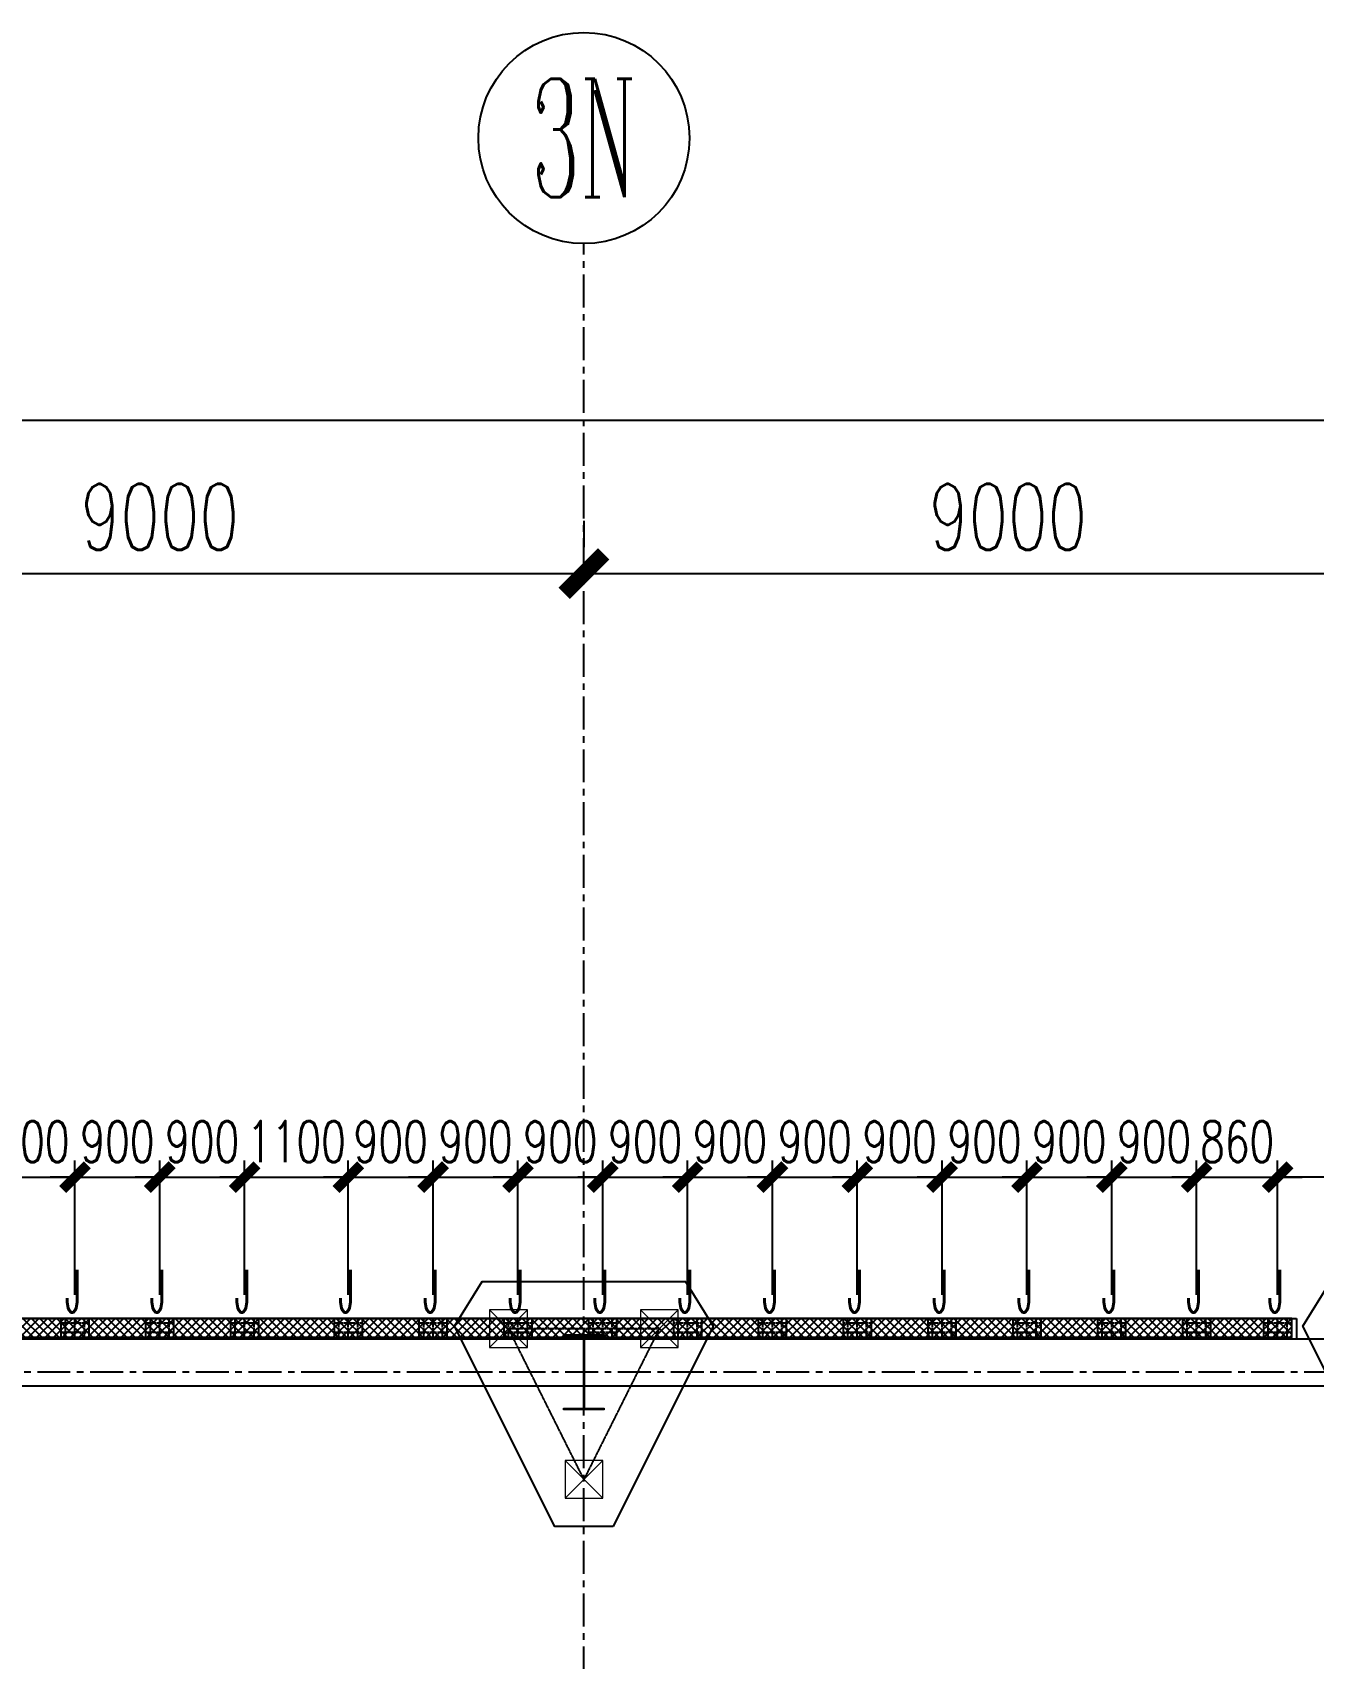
# Model space of a CAD drawing. Extents: x 782294 to 1727252, y -631030 to 17645.
# Drawn here: x 1069129 to 1082719, y -518557 to -501301 of the extents above; entities that cross this region are included whole.
import ezdxf
from ezdxf.enums import TextEntityAlignment as Align

# ---------------------------------------------------------------- set-up
doc = ezdxf.new("R2010")
doc.units = 0
doc.linetypes.add('CENTER', pattern=[2, 1.25, -0.25, 0.25, -0.25])
doc.layers.get('Defpoints').update_dxf_attribs({"color": 210})
for name, color, linetype in [('!ZN3-铝板幕墙-3', 3, 'Continuous'), ('2钢材断面', 2, 'Continuous'), ('30预埋件', 30, 'Continuous'), ('3符号', 3, 'Continuous'), ('40钢材投影', 40, 'Continuous'), ('A-AXIS-DP', 126, 'Continuous'), ('ALT_CEN-0-30', 1, 'CENTER'), ('DIM', 173, 'Continuous'), ('DOTE', 1, 'CENTER'), ('S-BKL', 4, 'Continuous'), ('S-DOTE1', 140, 'CENTER'), ('S-HATCH1-W', 252, 'Continuous'), ('结构轮廓线', 1, 'Continuous')]:
    doc.layers.add(name, color=color, linetype=linetype)
doc.layers.add('S-col', color=2, linetype='Continuous', lineweight=0)
doc.layers.add('S-zhuang', color=1, linetype='Continuous', lineweight=0)
doc.styles.add('_TCH_AXIS', font='COMPLEX', dxfattribs={"bigfont": 'GBCBIG'})
doc.styles.add('DHTEXT-1', font='romans.shx', dxfattribs={"width": 0.7, "bigfont": 'chinese.shx'})
doc.dimstyles.new('ZN175', dxfattribs={"dimscale": 175, "dimtxt": 2.5, "dimasz": 1.5, "dimexe": 1, "dimexo": 2, "dimgap": 0.9, "dimtad": 1, "dimdec": 0, "dimdsep": 46, "dimtxsty": 'DHTEXT-1', "dimblk": 'ARCHTICK', "dimcen": 2.5, "dimclrd": 173, "dimclre": 173, "dimclrt": 7, "dimazin": 2, "dimtfac": 1, "dimtdec": 0, "dimtix": 1, "dimtmove": 2, "dimatfit": 3, "dimfxl": 0, "dimtolj": 1, "dimtzin": 0, "dimarcsym": 0})
doc.dimstyles.new('ZN280', dxfattribs={"dimscale": 280, "dimtxt": 2.5, "dimasz": 1.5, "dimexe": 1, "dimexo": 2, "dimgap": 0.9, "dimtad": 1, "dimdec": 0, "dimdsep": 46, "dimtxsty": 'DHTEXT-1', "dimblk": 'ARCHTICK', "dimcen": 2.5, "dimclrd": 173, "dimclre": 173, "dimclrt": 7, "dimazin": 2, "dimtfac": 1, "dimtdec": 0, "dimtix": 1, "dimtmove": 2, "dimatfit": 3, "dimfxl": 0, "dimarcsym": 0})

# ---------------------------------------------------------------- blocks, each defined once
blk = doc.blocks.new('卓越-轴号')
blk.add_circle((0, 0), 4)
at = {"color": 0, "style": '_TCH_AXIS', "width": 1.041667, "flags": 8}
blk.add_attdef('A', text='', height=4.48, dxfattribs=at).set_placement((-2, -2.24), (2, -2.24), align=Align.FIT)
blk = doc.blocks.new('_ArchTick')
at = {"color": 0, "linetype": 'ByBlock', "const_width": 0.4}
blk.add_lwpolyline([(-0.5, -0.5), (0.5, 0.5)], dxfattribs=at)
blk = doc.blocks.new('*D1521')
at = {"layer": 'Defpoints', "color": 0, "ltscale": 2800, "transparency": 16777216}
for p in [(67000, 80275), (76000, 80275), (76000, 80275)]:
    blk.add_point(p, dxfattribs=at)
at = {"layer": 'DIM', "color": 173, "linetype": 'ByBlock', "lineweight": -2, "ltscale": 2800, "transparency": 16777216}
for p, q in [((67000, 80835), (67000, 80555)), ((76000, 80835), (76000, 80555)), ((67000, 80275), (76000, 80275))]:
    blk.add_line(p, q, dxfattribs=at)
at = {"layer": 'DIM', "color": 173, "lineweight": -2, "ltscale": 2800, "transparency": 16777216, "xscale": 420, "yscale": 420, "zscale": 420, "rotation": 180}
blk.add_blockref('_ArchTick', (67000, 80275), dxfattribs=at)
at = {"layer": 'DIM', "color": 173, "lineweight": -2, "ltscale": 2800, "transparency": 16777216, "xscale": 420, "yscale": 420, "zscale": 420}
blk.add_blockref('_ArchTick', (76000, 80275), dxfattribs=at)
at = {"layer": 'DIM', "color": 7, "ltscale": 2800, "transparency": 16777216, "insert": (71500, 80877), "char_height": 700, "attachment_point": 5, "style": 'DHTEXT-1'}
blk.add_mtext('9000', dxfattribs=at)
blk = doc.blocks.new('*D1522')
at = {"layer": 'Defpoints', "color": 0, "ltscale": 2800, "transparency": 16777216}
for p in [(76000, 80275), (85000, 80275), (85000, 80275)]:
    blk.add_point(p, dxfattribs=at)
at = {"layer": 'DIM', "color": 173, "linetype": 'ByBlock', "lineweight": -2, "ltscale": 2800, "transparency": 16777216}
for p, q in [((76000, 80835), (76000, 80555)), ((85000, 80835), (85000, 80555)), ((76000, 80275), (85000, 80275))]:
    blk.add_line(p, q, dxfattribs=at)
at = {"layer": 'DIM', "color": 173, "lineweight": -2, "ltscale": 2800, "transparency": 16777216, "xscale": 420, "yscale": 420, "zscale": 420, "rotation": 180}
blk.add_blockref('_ArchTick', (76000, 80275), dxfattribs=at)
at = {"layer": 'DIM', "color": 173, "lineweight": -2, "ltscale": 2800, "transparency": 16777216, "xscale": 420, "yscale": 420, "zscale": 420}
blk.add_blockref('_ArchTick', (85000, 80275), dxfattribs=at)
at = {"layer": 'DIM', "color": 7, "ltscale": 2800, "transparency": 16777216, "insert": (80500, 80877), "char_height": 700, "attachment_point": 5, "style": 'DHTEXT-1'}
blk.add_mtext('9000', dxfattribs=at)
blk = doc.blocks.new('*D1544')
at = {"layer": 'Defpoints', "color": 0, "ltscale": 2800, "transparency": 16777216}
for p in [(184000, 81904), (0, 81455), (184000, 81455)]:
    blk.add_point(p, dxfattribs=at)
at = {"layer": 'DIM', "color": 173, "linetype": 'ByBlock', "lineweight": -2, "ltscale": 2800, "transparency": 16777216}
for p, q in [((0, 82015), (0, 82184)), ((184000, 82015), (184000, 82184)), ((0, 81904), (184000, 81904))]:
    blk.add_line(p, q, dxfattribs=at)
at = {"layer": 'DIM', "color": 173, "lineweight": -2, "ltscale": 2800, "transparency": 16777216, "xscale": 420, "yscale": 420, "zscale": 420, "rotation": 180}
blk.add_blockref('_ArchTick', (0, 81904), dxfattribs=at)
at = {"layer": 'DIM', "color": 173, "lineweight": -2, "ltscale": 2800, "transparency": 16777216, "xscale": 420, "yscale": 420, "zscale": 420}
blk.add_blockref('_ArchTick', (184000, 81904), dxfattribs=at)
at = {"layer": 'DIM', "color": 7, "ltscale": 2800, "transparency": 16777216, "insert": (92000, 82506), "char_height": 700, "attachment_point": 5, "style": 'DHTEXT-1'}
blk.add_mtext('184000', dxfattribs=at)
blk = doc.blocks.new('20250913105912')
at = {"layer": '结构轮廓线', "color": 1, "ltscale": 500}
for p, q in [((62340, 72370), (83560, 72370)), ((83560, 72370), (83560, 72150))]:
    blk.add_line(p, q, dxfattribs=at)
blk = doc.blocks.new('20250902145151')
at = {"layer": '2钢材断面'}
for p, q in [((150, 100), (-150, 100)), ((-150, 100), (-150, -100)), ((150, -100), (150, 100)), ((-150, -100), (150, -100))]:
    blk.add_line(p, q, dxfattribs=at)
at = {"layer": '40钢材投影'}
for centre, radius in [((-100, 50), 10), ((-100, 50), 5), ((0, 50), 10), ((0, 50), 5), ((100, 50), 10), ((100, 50), 5), ((-100, -50), 10), ((-100, -50), 5), ((0, -50), 10), ((0, -50), 5), ((100, -50), 10), ((100, -50), 5)]:
    blk.add_circle(centre, radius, dxfattribs=at)
at = {"layer": 'ALT_CEN-0-30', "ltscale": 20}
for p, q in [((-150, 50), (150, 50)), ((-100, 100), (-100, -100)), ((0, 100), (0, -100)), ((100, 100), (100, -100)), ((-150, -50), (150, -50))]:
    blk.add_line(p, q, dxfattribs=at)
blk = doc.blocks.new('20250912153858')
at = {"ltscale": 50}
blk.add_blockref('20250902145151', (0, 100), dxfattribs=at)
at = {"layer": '30预埋件', "style": 'DHTEXT-1', "text_generation_flag": 6, "width": 0.55}
blk.add_attdef('B', (105, -65), '', height=450, dxfattribs=at)
blk = doc.blocks.new('20250913102846')
at = {"layer": '结构轮廓线', "ltscale": 500, "rotation": 180}
for p in [(70600, 72370), (71500, 72370), (72400, 72370), (73500, 72370), (74400, 72370), (75300, 72370), (76200, 72370), (77100, 72370), (78000, 72370), (78900, 72370), (79800, 72370), (80700, 72370), (81600, 72370), (82500, 72370), (83360, 72370)]:
    blk.add_blockref('20250912153858', p, dxfattribs=at).add_auto_attribs({'B': 'J'})
blk = doc.blocks.new('*D1285')
at = {"layer": 'Defpoints', "color": 0, "ltscale": 1750, "transparency": 16777216}
for p in [(1082339, -513448), (1081479, -515048), (1082339, -515048)]:
    blk.add_point(p, dxfattribs=at)
at = {"layer": 'DIM', "color": 173, "linetype": 'ByBlock', "lineweight": -2, "ltscale": 1750, "transparency": 16777216}
for p, q in [((1081479, -514698), (1081479, -513273)), ((1082339, -514698), (1082339, -513273)), ((1081479, -513448), (1081216, -513448)), ((1081479, -513448), (1082339, -513448)), ((1082339, -513448), (1082601, -513448))]:
    blk.add_line(p, q, dxfattribs=at)
at = {"layer": 'DIM', "color": 173, "lineweight": -2, "ltscale": 1750, "transparency": 16777216, "xscale": 262.5, "yscale": 262.5, "zscale": 262.5}
blk.add_blockref('_ArchTick', (1081479, -513448), dxfattribs=at)
at = {"layer": 'DIM', "color": 173, "lineweight": -2, "ltscale": 1750, "transparency": 16777216, "xscale": 262.5, "yscale": 262.5, "zscale": 262.5, "rotation": 180}
blk.add_blockref('_ArchTick', (1082339, -513448), dxfattribs=at)
at = {"layer": 'DIM', "color": 7, "ltscale": 1750, "transparency": 16777216, "insert": (1081909, -513072), "char_height": 437.5, "attachment_point": 5, "style": 'DHTEXT-1'}
blk.add_mtext('\\A1;860', dxfattribs=at)
blk = doc.blocks.new('*D1286')
at = {"layer": 'Defpoints', "color": 0, "ltscale": 1750, "transparency": 16777216}
for p in [(1081479, -513448), (1080579, -515048), (1081479, -515048)]:
    blk.add_point(p, dxfattribs=at)
at = {"layer": 'DIM', "color": 173, "linetype": 'ByBlock', "lineweight": -2, "ltscale": 1750, "transparency": 16777216}
for p, q in [((1080579, -514698), (1080579, -513273)), ((1081479, -514698), (1081479, -513273)), ((1080579, -513448), (1080316, -513448)), ((1080579, -513448), (1081479, -513448)), ((1081479, -513448), (1081741, -513448))]:
    blk.add_line(p, q, dxfattribs=at)
at = {"layer": 'DIM', "color": 173, "lineweight": -2, "ltscale": 1750, "transparency": 16777216, "xscale": 262.5, "yscale": 262.5, "zscale": 262.5}
blk.add_blockref('_ArchTick', (1080579, -513448), dxfattribs=at)
at = {"layer": 'DIM', "color": 173, "lineweight": -2, "ltscale": 1750, "transparency": 16777216, "xscale": 262.5, "yscale": 262.5, "zscale": 262.5, "rotation": 180}
blk.add_blockref('_ArchTick', (1081479, -513448), dxfattribs=at)
at = {"layer": 'DIM', "color": 7, "ltscale": 1750, "transparency": 16777216, "insert": (1081029, -513072), "char_height": 437.5, "attachment_point": 5, "style": 'DHTEXT-1'}
blk.add_mtext('\\A1;900', dxfattribs=at)
blk = doc.blocks.new('*D1287')
at = {"layer": 'Defpoints', "color": 0, "ltscale": 1750, "transparency": 16777216}
for p in [(1080579, -513448), (1079679, -515048), (1080579, -515048)]:
    blk.add_point(p, dxfattribs=at)
at = {"layer": 'DIM', "color": 173, "linetype": 'ByBlock', "lineweight": -2, "ltscale": 1750, "transparency": 16777216}
for p, q in [((1079679, -514698), (1079679, -513273)), ((1080579, -514698), (1080579, -513273)), ((1079679, -513448), (1079416, -513448)), ((1079679, -513448), (1080579, -513448)), ((1080579, -513448), (1080841, -513448))]:
    blk.add_line(p, q, dxfattribs=at)
at = {"layer": 'DIM', "color": 173, "lineweight": -2, "ltscale": 1750, "transparency": 16777216, "xscale": 262.5, "yscale": 262.5, "zscale": 262.5}
blk.add_blockref('_ArchTick', (1079679, -513448), dxfattribs=at)
at = {"layer": 'DIM', "color": 173, "lineweight": -2, "ltscale": 1750, "transparency": 16777216, "xscale": 262.5, "yscale": 262.5, "zscale": 262.5, "rotation": 180}
blk.add_blockref('_ArchTick', (1080579, -513448), dxfattribs=at)
at = {"layer": 'DIM', "color": 7, "ltscale": 1750, "transparency": 16777216, "insert": (1080129, -513072), "char_height": 437.5, "attachment_point": 5, "style": 'DHTEXT-1'}
blk.add_mtext('\\A1;900', dxfattribs=at)
blk = doc.blocks.new('*D1288')
at = {"layer": 'Defpoints', "color": 0, "ltscale": 1750, "transparency": 16777216}
for p in [(1079679, -513448), (1078779, -515048), (1079679, -515048)]:
    blk.add_point(p, dxfattribs=at)
at = {"layer": 'DIM', "color": 173, "linetype": 'ByBlock', "lineweight": -2, "ltscale": 1750, "transparency": 16777216}
for p, q in [((1078779, -514698), (1078779, -513273)), ((1079679, -514698), (1079679, -513273)), ((1078779, -513448), (1078516, -513448)), ((1078779, -513448), (1079679, -513448)), ((1079679, -513448), (1079941, -513448))]:
    blk.add_line(p, q, dxfattribs=at)
at = {"layer": 'DIM', "color": 173, "lineweight": -2, "ltscale": 1750, "transparency": 16777216, "xscale": 262.5, "yscale": 262.5, "zscale": 262.5}
blk.add_blockref('_ArchTick', (1078779, -513448), dxfattribs=at)
at = {"layer": 'DIM', "color": 173, "lineweight": -2, "ltscale": 1750, "transparency": 16777216, "xscale": 262.5, "yscale": 262.5, "zscale": 262.5, "rotation": 180}
blk.add_blockref('_ArchTick', (1079679, -513448), dxfattribs=at)
at = {"layer": 'DIM', "color": 7, "ltscale": 1750, "transparency": 16777216, "insert": (1079229, -513072), "char_height": 437.5, "attachment_point": 5, "style": 'DHTEXT-1'}
blk.add_mtext('\\A1;900', dxfattribs=at)
blk = doc.blocks.new('*D1289')
at = {"layer": 'Defpoints', "color": 0, "ltscale": 1750, "transparency": 16777216}
for p in [(1078779, -513448), (1077879, -515048), (1078779, -515048)]:
    blk.add_point(p, dxfattribs=at)
at = {"layer": 'DIM', "color": 173, "linetype": 'ByBlock', "lineweight": -2, "ltscale": 1750, "transparency": 16777216}
for p, q in [((1077879, -514698), (1077879, -513273)), ((1078779, -514698), (1078779, -513273)), ((1077879, -513448), (1077616, -513448)), ((1077879, -513448), (1078779, -513448)), ((1078779, -513448), (1079041, -513448))]:
    blk.add_line(p, q, dxfattribs=at)
at = {"layer": 'DIM', "color": 173, "lineweight": -2, "ltscale": 1750, "transparency": 16777216, "xscale": 262.5, "yscale": 262.5, "zscale": 262.5}
blk.add_blockref('_ArchTick', (1077879, -513448), dxfattribs=at)
at = {"layer": 'DIM', "color": 173, "lineweight": -2, "ltscale": 1750, "transparency": 16777216, "xscale": 262.5, "yscale": 262.5, "zscale": 262.5, "rotation": 180}
blk.add_blockref('_ArchTick', (1078779, -513448), dxfattribs=at)
at = {"layer": 'DIM', "color": 7, "ltscale": 1750, "transparency": 16777216, "insert": (1078329, -513072), "char_height": 437.5, "attachment_point": 5, "style": 'DHTEXT-1'}
blk.add_mtext('\\A1;900', dxfattribs=at)
blk = doc.blocks.new('*D1290')
at = {"layer": 'Defpoints', "color": 0, "ltscale": 1750, "transparency": 16777216}
for p in [(1077879, -513448), (1076979, -515048), (1077879, -515048)]:
    blk.add_point(p, dxfattribs=at)
at = {"layer": 'DIM', "color": 173, "linetype": 'ByBlock', "lineweight": -2, "ltscale": 1750, "transparency": 16777216}
for p, q in [((1076979, -514698), (1076979, -513273)), ((1077879, -514698), (1077879, -513273)), ((1076979, -513448), (1076716, -513448)), ((1076979, -513448), (1077879, -513448)), ((1077879, -513448), (1078141, -513448))]:
    blk.add_line(p, q, dxfattribs=at)
at = {"layer": 'DIM', "color": 173, "lineweight": -2, "ltscale": 1750, "transparency": 16777216, "xscale": 262.5, "yscale": 262.5, "zscale": 262.5}
blk.add_blockref('_ArchTick', (1076979, -513448), dxfattribs=at)
at = {"layer": 'DIM', "color": 173, "lineweight": -2, "ltscale": 1750, "transparency": 16777216, "xscale": 262.5, "yscale": 262.5, "zscale": 262.5, "rotation": 180}
blk.add_blockref('_ArchTick', (1077879, -513448), dxfattribs=at)
at = {"layer": 'DIM', "color": 7, "ltscale": 1750, "transparency": 16777216, "insert": (1077429, -513072), "char_height": 437.5, "attachment_point": 5, "style": 'DHTEXT-1'}
blk.add_mtext('\\A1;900', dxfattribs=at)
blk = doc.blocks.new('*D1291')
at = {"layer": 'Defpoints', "color": 0, "ltscale": 1750, "transparency": 16777216}
for p in [(1076979, -513448), (1076079, -515048), (1076979, -515048)]:
    blk.add_point(p, dxfattribs=at)
at = {"layer": 'DIM', "color": 173, "linetype": 'ByBlock', "lineweight": -2, "ltscale": 1750, "transparency": 16777216}
for p, q in [((1076079, -514698), (1076079, -513273)), ((1076979, -514698), (1076979, -513273)), ((1076079, -513448), (1075816, -513448)), ((1076079, -513448), (1076979, -513448)), ((1076979, -513448), (1077241, -513448))]:
    blk.add_line(p, q, dxfattribs=at)
at = {"layer": 'DIM', "color": 173, "lineweight": -2, "ltscale": 1750, "transparency": 16777216, "xscale": 262.5, "yscale": 262.5, "zscale": 262.5}
blk.add_blockref('_ArchTick', (1076079, -513448), dxfattribs=at)
at = {"layer": 'DIM', "color": 173, "lineweight": -2, "ltscale": 1750, "transparency": 16777216, "xscale": 262.5, "yscale": 262.5, "zscale": 262.5, "rotation": 180}
blk.add_blockref('_ArchTick', (1076979, -513448), dxfattribs=at)
at = {"layer": 'DIM', "color": 7, "ltscale": 1750, "transparency": 16777216, "insert": (1076529, -513072), "char_height": 437.5, "attachment_point": 5, "style": 'DHTEXT-1'}
blk.add_mtext('\\A1;900', dxfattribs=at)
blk = doc.blocks.new('*D1292')
at = {"layer": 'Defpoints', "color": 0, "ltscale": 1750, "transparency": 16777216}
for p in [(1076079, -513448), (1075179, -515048), (1076079, -515048)]:
    blk.add_point(p, dxfattribs=at)
at = {"layer": 'DIM', "color": 173, "linetype": 'ByBlock', "lineweight": -2, "ltscale": 1750, "transparency": 16777216}
for p, q in [((1075179, -514698), (1075179, -513273)), ((1076079, -514698), (1076079, -513273)), ((1075179, -513448), (1074916, -513448)), ((1075179, -513448), (1076079, -513448)), ((1076079, -513448), (1076341, -513448))]:
    blk.add_line(p, q, dxfattribs=at)
at = {"layer": 'DIM', "color": 173, "lineweight": -2, "ltscale": 1750, "transparency": 16777216, "xscale": 262.5, "yscale": 262.5, "zscale": 262.5}
blk.add_blockref('_ArchTick', (1075179, -513448), dxfattribs=at)
at = {"layer": 'DIM', "color": 173, "lineweight": -2, "ltscale": 1750, "transparency": 16777216, "xscale": 262.5, "yscale": 262.5, "zscale": 262.5, "rotation": 180}
blk.add_blockref('_ArchTick', (1076079, -513448), dxfattribs=at)
at = {"layer": 'DIM', "color": 7, "ltscale": 1750, "transparency": 16777216, "insert": (1075629, -513072), "char_height": 437.5, "attachment_point": 5, "style": 'DHTEXT-1'}
blk.add_mtext('\\A1;900', dxfattribs=at)
blk = doc.blocks.new('*D1293')
at = {"layer": 'Defpoints', "color": 0, "ltscale": 1750, "transparency": 16777216}
for p in [(1075179, -513448), (1074279, -515048), (1075179, -515048)]:
    blk.add_point(p, dxfattribs=at)
at = {"layer": 'DIM', "color": 173, "linetype": 'ByBlock', "lineweight": -2, "ltscale": 1750, "transparency": 16777216}
for p, q in [((1074279, -514698), (1074279, -513273)), ((1075179, -514698), (1075179, -513273)), ((1074279, -513448), (1074016, -513448)), ((1074279, -513448), (1075179, -513448)), ((1075179, -513448), (1075441, -513448))]:
    blk.add_line(p, q, dxfattribs=at)
at = {"layer": 'DIM', "color": 173, "lineweight": -2, "ltscale": 1750, "transparency": 16777216, "xscale": 262.5, "yscale": 262.5, "zscale": 262.5}
blk.add_blockref('_ArchTick', (1074279, -513448), dxfattribs=at)
at = {"layer": 'DIM', "color": 173, "lineweight": -2, "ltscale": 1750, "transparency": 16777216, "xscale": 262.5, "yscale": 262.5, "zscale": 262.5, "rotation": 180}
blk.add_blockref('_ArchTick', (1075179, -513448), dxfattribs=at)
at = {"layer": 'DIM', "color": 7, "ltscale": 1750, "transparency": 16777216, "insert": (1074729, -513072), "char_height": 437.5, "attachment_point": 5, "style": 'DHTEXT-1'}
blk.add_mtext('\\A1;900', dxfattribs=at)
blk = doc.blocks.new('*D1294')
at = {"layer": 'Defpoints', "color": 0, "ltscale": 1750, "transparency": 16777216}
for p in [(1074279, -513448), (1073379, -515048), (1074279, -515048)]:
    blk.add_point(p, dxfattribs=at)
at = {"layer": 'DIM', "color": 173, "linetype": 'ByBlock', "lineweight": -2, "ltscale": 1750, "transparency": 16777216}
for p, q in [((1073379, -514698), (1073379, -513273)), ((1074279, -514698), (1074279, -513273)), ((1073379, -513448), (1073116, -513448)), ((1073379, -513448), (1074279, -513448)), ((1074279, -513448), (1074541, -513448))]:
    blk.add_line(p, q, dxfattribs=at)
at = {"layer": 'DIM', "color": 173, "lineweight": -2, "ltscale": 1750, "transparency": 16777216, "xscale": 262.5, "yscale": 262.5, "zscale": 262.5}
blk.add_blockref('_ArchTick', (1073379, -513448), dxfattribs=at)
at = {"layer": 'DIM', "color": 173, "lineweight": -2, "ltscale": 1750, "transparency": 16777216, "xscale": 262.5, "yscale": 262.5, "zscale": 262.5, "rotation": 180}
blk.add_blockref('_ArchTick', (1074279, -513448), dxfattribs=at)
at = {"layer": 'DIM', "color": 7, "ltscale": 1750, "transparency": 16777216, "insert": (1073829, -513072), "char_height": 437.5, "attachment_point": 5, "style": 'DHTEXT-1'}
blk.add_mtext('\\A1;900', dxfattribs=at)
blk = doc.blocks.new('*D1295')
at = {"layer": 'Defpoints', "color": 0, "ltscale": 1750, "transparency": 16777216}
for p in [(1073379, -513448), (1072479, -515048), (1073379, -515048)]:
    blk.add_point(p, dxfattribs=at)
at = {"layer": 'DIM', "color": 173, "linetype": 'ByBlock', "lineweight": -2, "ltscale": 1750, "transparency": 16777216}
for p, q in [((1072479, -514698), (1072479, -513273)), ((1073379, -514698), (1073379, -513273)), ((1072479, -513448), (1072216, -513448)), ((1072479, -513448), (1073379, -513448)), ((1073379, -513448), (1073641, -513448))]:
    blk.add_line(p, q, dxfattribs=at)
at = {"layer": 'DIM', "color": 173, "lineweight": -2, "ltscale": 1750, "transparency": 16777216, "xscale": 262.5, "yscale": 262.5, "zscale": 262.5}
blk.add_blockref('_ArchTick', (1072479, -513448), dxfattribs=at)
at = {"layer": 'DIM', "color": 173, "lineweight": -2, "ltscale": 1750, "transparency": 16777216, "xscale": 262.5, "yscale": 262.5, "zscale": 262.5, "rotation": 180}
blk.add_blockref('_ArchTick', (1073379, -513448), dxfattribs=at)
at = {"layer": 'DIM', "color": 7, "ltscale": 1750, "transparency": 16777216, "insert": (1072929, -513072), "char_height": 437.5, "attachment_point": 5, "style": 'DHTEXT-1'}
blk.add_mtext('\\A1;900', dxfattribs=at)
blk = doc.blocks.new('*D1296')
at = {"layer": 'Defpoints', "color": 0, "ltscale": 1750, "transparency": 16777216}
for p in [(1072479, -513448), (1071379, -515048), (1072479, -515048)]:
    blk.add_point(p, dxfattribs=at)
at = {"layer": 'DIM', "color": 173, "linetype": 'ByBlock', "lineweight": -2, "ltscale": 1750, "transparency": 16777216}
for p, q in [((1071379, -514698), (1071379, -513273)), ((1072479, -514698), (1072479, -513273)), ((1071379, -513448), (1071116, -513448)), ((1071379, -513448), (1072479, -513448)), ((1072479, -513448), (1072741, -513448))]:
    blk.add_line(p, q, dxfattribs=at)
at = {"layer": 'DIM', "color": 173, "lineweight": -2, "ltscale": 1750, "transparency": 16777216, "xscale": 262.5, "yscale": 262.5, "zscale": 262.5}
blk.add_blockref('_ArchTick', (1071379, -513448), dxfattribs=at)
at = {"layer": 'DIM', "color": 173, "lineweight": -2, "ltscale": 1750, "transparency": 16777216, "xscale": 262.5, "yscale": 262.5, "zscale": 262.5, "rotation": 180}
blk.add_blockref('_ArchTick', (1072479, -513448), dxfattribs=at)
at = {"layer": 'DIM', "color": 7, "ltscale": 1750, "transparency": 16777216, "insert": (1071929, -513072), "char_height": 437.5, "attachment_point": 5, "style": 'DHTEXT-1'}
blk.add_mtext('\\A1;1100', dxfattribs=at)
blk = doc.blocks.new('*D1297')
at = {"layer": 'Defpoints', "color": 0, "ltscale": 1750, "transparency": 16777216}
for p in [(1071379, -513448), (1070479, -515048), (1071379, -515048)]:
    blk.add_point(p, dxfattribs=at)
at = {"layer": 'DIM', "color": 173, "linetype": 'ByBlock', "lineweight": -2, "ltscale": 1750, "transparency": 16777216}
for p, q in [((1070479, -514698), (1070479, -513273)), ((1071379, -514698), (1071379, -513273)), ((1070479, -513448), (1070216, -513448)), ((1070479, -513448), (1071379, -513448)), ((1071379, -513448), (1071641, -513448))]:
    blk.add_line(p, q, dxfattribs=at)
at = {"layer": 'DIM', "color": 173, "lineweight": -2, "ltscale": 1750, "transparency": 16777216, "xscale": 262.5, "yscale": 262.5, "zscale": 262.5}
blk.add_blockref('_ArchTick', (1070479, -513448), dxfattribs=at)
at = {"layer": 'DIM', "color": 173, "lineweight": -2, "ltscale": 1750, "transparency": 16777216, "xscale": 262.5, "yscale": 262.5, "zscale": 262.5, "rotation": 180}
blk.add_blockref('_ArchTick', (1071379, -513448), dxfattribs=at)
at = {"layer": 'DIM', "color": 7, "ltscale": 1750, "transparency": 16777216, "insert": (1070929, -513072), "char_height": 437.5, "attachment_point": 5, "style": 'DHTEXT-1'}
blk.add_mtext('\\A1;900', dxfattribs=at)
blk = doc.blocks.new('*D1298')
at = {"layer": 'Defpoints', "color": 0, "ltscale": 1750, "transparency": 16777216}
for p in [(1070479, -513448), (1069579, -515048), (1070479, -515048)]:
    blk.add_point(p, dxfattribs=at)
at = {"layer": 'DIM', "color": 173, "linetype": 'ByBlock', "lineweight": -2, "ltscale": 1750, "transparency": 16777216}
for p, q in [((1069579, -514698), (1069579, -513273)), ((1070479, -514698), (1070479, -513273)), ((1069579, -513448), (1069316, -513448)), ((1069579, -513448), (1070479, -513448)), ((1070479, -513448), (1070741, -513448))]:
    blk.add_line(p, q, dxfattribs=at)
at = {"layer": 'DIM', "color": 173, "lineweight": -2, "ltscale": 1750, "transparency": 16777216, "xscale": 262.5, "yscale": 262.5, "zscale": 262.5}
blk.add_blockref('_ArchTick', (1069579, -513448), dxfattribs=at)
at = {"layer": 'DIM', "color": 173, "lineweight": -2, "ltscale": 1750, "transparency": 16777216, "xscale": 262.5, "yscale": 262.5, "zscale": 262.5, "rotation": 180}
blk.add_blockref('_ArchTick', (1070479, -513448), dxfattribs=at)
at = {"layer": 'DIM', "color": 7, "ltscale": 1750, "transparency": 16777216, "insert": (1070029, -513072), "char_height": 437.5, "attachment_point": 5, "style": 'DHTEXT-1'}
blk.add_mtext('\\A1;900', dxfattribs=at)
blk = doc.blocks.new('*D1299')
at = {"layer": 'Defpoints', "color": 0, "ltscale": 1750, "transparency": 16777216}
for p in [(1069579, -513448), (1068679, -515048), (1069579, -515048)]:
    blk.add_point(p, dxfattribs=at)
at = {"layer": 'DIM', "color": 173, "linetype": 'ByBlock', "lineweight": -2, "ltscale": 1750, "transparency": 16777216}
for p, q in [((1068679, -514698), (1068679, -513273)), ((1069579, -514698), (1069579, -513273)), ((1068679, -513448), (1068416, -513448)), ((1068679, -513448), (1069579, -513448)), ((1069579, -513448), (1069841, -513448))]:
    blk.add_line(p, q, dxfattribs=at)
at = {"layer": 'DIM', "color": 173, "lineweight": -2, "ltscale": 1750, "transparency": 16777216, "xscale": 262.5, "yscale": 262.5, "zscale": 262.5}
blk.add_blockref('_ArchTick', (1068679, -513448), dxfattribs=at)
at = {"layer": 'DIM', "color": 173, "lineweight": -2, "ltscale": 1750, "transparency": 16777216, "xscale": 262.5, "yscale": 262.5, "zscale": 262.5, "rotation": 180}
blk.add_blockref('_ArchTick', (1069579, -513448), dxfattribs=at)
at = {"layer": 'DIM', "color": 7, "ltscale": 1750, "transparency": 16777216, "insert": (1069129, -513072), "char_height": 437.5, "attachment_point": 5, "style": 'DHTEXT-1'}
blk.add_mtext('\\A1;900', dxfattribs=at)
blk = doc.blocks.new('*D1636')
at = {"layer": 'Defpoints', "color": 0, "ltscale": 1750, "transparency": 16777216}
for p in [(1082339, -513448), (1082339, -515048), (1084719, -515048)]:
    blk.add_point(p, dxfattribs=at)
at = {"layer": 'DIM', "color": 173, "linetype": 'ByBlock', "lineweight": -2, "ltscale": 1750, "transparency": 16777216}
for p, q in [((1082339, -514698), (1082339, -513273)), ((1084719, -514698), (1084719, -513273)), ((1084719, -513448), (1082339, -513448))]:
    blk.add_line(p, q, dxfattribs=at)
at = {"layer": 'DIM', "color": 173, "lineweight": -2, "ltscale": 1750, "transparency": 16777216, "xscale": 262.5, "yscale": 262.5, "zscale": 262.5, "rotation": 180}
blk.add_blockref('_ArchTick', (1082339, -513448), dxfattribs=at)
at = {"layer": 'DIM', "color": 173, "lineweight": -2, "ltscale": 1750, "transparency": 16777216, "xscale": 262.5, "yscale": 262.5, "zscale": 262.5}
blk.add_blockref('_ArchTick', (1084719, -513448), dxfattribs=at)
at = {"layer": 'DIM', "color": 7, "ltscale": 1750, "transparency": 16777216, "insert": (1083529, -513072), "char_height": 437.5, "attachment_point": 5, "style": 'DHTEXT-1'}
blk.add_mtext('\\A1;2380', dxfattribs=at)
blk = doc.blocks.new('S-ZHUANG-400')
at = {"layer": 'S-zhuang'}
for p, q in [((200, -200), (-200, 200)), ((-200, -200), (200, 200))]:
    blk.add_line(p, q, dxfattribs=at)
blk.add_lwpolyline([(-200, 200), (200, 200), (200, -200), (-200, -200)], close=True, dxfattribs=at)
blk = doc.blocks.new('CT3')
at = {"layer": 'S-DOTE1', "ltscale": 0.25}
for p, q in [((-101698, -257554), (-101818, -257554)), ((-101758, -257494), (-101758, -257614))]:
    blk.add_line(p, q, dxfattribs=at)
at = {"layer": 'S-DOTE1', "linetype": 'CENTER', "ltscale": 0.25}
blk.add_lwpolyline([(-100958, -258016), (-101758, -256416), (-102558, -258016)], close=True, dxfattribs=at)
at = {"layer": 'S-HATCH1-W'}
blk.add_lwpolyline([(-101449, -255916), (-102067, -255916), (-103130, -258042), (-102837, -258516), (-100680, -258516), (-100387, -258042)], close=True, dxfattribs=at)
at = {"layer": 'S-zhuang', "rotation": 90}
for p in [(-101758, -256416), (-102558, -258016), (-100958, -258016)]:
    blk.add_blockref('S-ZHUANG-400', p, dxfattribs=at)
blk = doc.blocks.new('A$C46867589')
at = {"layer": 'S-HATCH1-W'}
h = blk.add_hatch(dxfattribs=at)
h.set_pattern_fill('ANSI37', color=256, scale=20)
h.set_pattern_definition([(45, (267758.46, 255248.18), (-44.90128, 44.90128), []), (135, (267758.46, 255248.18), (-44.90128, -44.90128), [])])
h.paths.add_polyline_path([(83510, 72370), (62390, 72370), (62390, 72170), (83510, 72170)])
at = {"layer": 'S-BKL'}
for p, q in [((164700, 72150), (16746, 72150)), ((164730, 71651), (17162, 71651))]:
    blk.add_line(p, q, dxfattribs=at)
at = {"layer": 'S-col'}
blk.add_lwpolyline([(75785, 72200), (76215, 72200), (76215, 72182), (76006, 72182), (76006, 71418), (76215, 71418), (76215, 71400), (75785, 71400), (75785, 71418), (75994, 71418), (75994, 72182), (75785, 72182)], close=True, dxfattribs=at)
at = {"layer": 'S-HATCH1-W', "elevation": 0}
blk.add_lwpolyline([(83510, 72370), (62390, 72370), (62390, 72170), (83510, 72170)], close=True, dxfattribs=at)
at = {"layer": 'S-zhuang', "xscale": -1, "rotation": 180}
for p in [(177758, -185754), (186758, -185754)]:
    blk.add_blockref('CT3', p, dxfattribs=at)
blk = doc.blocks.new('20250821100720')
at = {"layer": 'DOTE', "ltscale": 280}
for p, q in [((76000, -8180), (76000, 83777.4)), ((195431, 71800), (-7455.8, 71800))]:
    blk.add_line(p, q, dxfattribs=at)
at = {"layer": '3符号', "color": 7}
ref = blk.add_blockref('卓越-轴号', (76000, 84897.4), dxfattribs=dict(at, xscale=280, yscale=280, zscale=280))
ref.add_attrib('A', '3N', dxfattribs={"layer": '0', "color": 0, "height": 1254.4, "style": '_TCH_AXIS', "width": 0.493421}).set_placement((75440, 84270.2), (76560, 84270.2), align=Align.FIT)
at = {"layer": 'DIM', "ltscale": 2800}
dim = blk.add_aligned_dim(p1=(0, 81454.9), p2=(184000, 81454.9), distance=448.6, dimstyle='ZN280', dxfattribs=at)
dim.commit()
dim.dimension.update_dxf_attribs({"geometry": '*D1544', "text_midpoint": (92000, 82505.6)})
for base, p1, p2, picture, middle in [((76000, 80275), (67000, 80275), (76000, 80275), '*D1521', (71500, 80877)), ((85000, 80275), (76000, 80275), (85000, 80275), '*D1522', (80500, 80877))]:
    dim = blk.add_linear_dim(base=base, p1=p1, p2=p2, angle=180, dimstyle='ZN280', dxfattribs=at)
    dim.commit()
    dim.dimension.update_dxf_attribs({"geometry": picture, "text_midpoint": middle})

msp = doc.modelspace()

# ---------------------------------------------------------------- block references
at = {"layer": '!ZN3-铝板幕墙-3', "ltscale": 1750}
msp.add_blockref('A$C46867589', (998978.7, -587318.4), dxfattribs=at)
at = {"layer": 'A-AXIS-DP', "ltscale": 2800}
msp.add_blockref('20250821100720', (998978.7, -587318.4), dxfattribs=at)
at = {"layer": '结构轮廓线', "ltscale": 500}
for name in ['20250913105912', '20250913102846']:
    msp.add_blockref(name, (998978.7, -587318.4), dxfattribs=at)

# ---------------------------------------------------------------- dimensions: what is measured, and where the dimension line sits
at = {"layer": 'DIM', "ltscale": 1750}
for base, p1, p2, picture, middle in [((1069578.7, -513448.4), (1068678.7, -515048.4), (1069578.7, -515048.4), '*D1299', (1069128.7, -513072.2)), ((1070478.7, -513448.4), (1069578.7, -515048.4), (1070478.7, -515048.4), '*D1298', (1070028.7, -513072.2)), ((1071378.7, -513448.4), (1070478.7, -515048.4), (1071378.7, -515048.4), '*D1297', (1070928.7, -513072.2)), ((1072478.7, -513448.4), (1071378.7, -515048.4), (1072478.7, -515048.4), '*D1296', (1071928.7, -513072.2)), ((1073378.7, -513448.4), (1072478.7, -515048.4), (1073378.7, -515048.4), '*D1295', (1072928.7, -513072.2)), ((1074278.7, -513448.4), (1073378.7, -515048.4), (1074278.7, -515048.4), '*D1294', (1073828.7, -513072.2)), ((1075178.7, -513448.4), (1074278.7, -515048.4), (1075178.7, -515048.4), '*D1293', (1074728.7, -513072.2)), ((1076078.7, -513448.4), (1075178.7, -515048.4), (1076078.7, -515048.4), '*D1292', (1075628.7, -513072.2)), ((1076978.7, -513448.4), (1076078.7, -515048.4), (1076978.7, -515048.4), '*D1291', (1076528.7, -513072.2)), ((1077878.7, -513448.4), (1076978.7, -515048.4), (1077878.7, -515048.4), '*D1290', (1077428.7, -513072.2)), ((1078778.7, -513448.4), (1077878.7, -515048.4), (1078778.7, -515048.4), '*D1289', (1078328.7, -513072.2)), ((1079678.7, -513448.4), (1078778.7, -515048.4), (1079678.7, -515048.4), '*D1288', (1079228.7, -513072.2)), ((1080578.7, -513448.4), (1079678.7, -515048.4), (1080578.7, -515048.4), '*D1287', (1080128.7, -513072.2)), ((1081478.7, -513448.4), (1080578.7, -515048.4), (1081478.7, -515048.4), '*D1286', (1081028.7, -513072.2)), ((1082338.7, -513448.4), (1081478.7, -515048.4), (1082338.7, -515048.4), '*D1285', (1081908.7, -513072.2)), ((1082338.7, -513448.4), (1084718.7, -515048.4), (1082338.7, -515048.4), '*D1636', (1083528.7, -513072.2))]:
    dim = msp.add_linear_dim(base=base, p1=p1, p2=p2, dimstyle='ZN175', dxfattribs=at)
    dim.commit()
    dim.dimension.update_dxf_attribs({"geometry": picture, "text_midpoint": middle})

doc.saveas('drawing.dxf')
